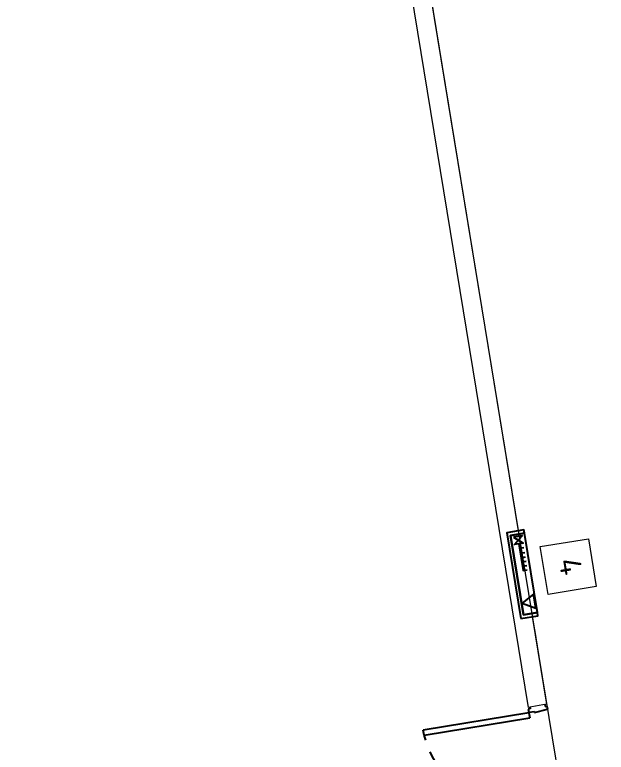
# Model space of a CAD drawing. Header units: metres. Extents: x 2 to 659295185, y -28 to 1124222152.
# Drawn here: x 655588.02 to 655592.72, y 1126514.84 to 1126520.69 of the extents above; entities that cross this region are included whole.
import ezdxf

# ---------------------------------------------------------------- set-up
doc = ezdxf.new("R2010")
doc.units = ezdxf.units.M
doc.header["$MEASUREMENT"] = 0
for name, pattern in [('CCSM_C1_CUERPO CK$0$CONTINUA', [0]), ('CCSM_C1_CUERPO CK$0$DASHED2', [0.375, 0.25, -0.125]), ('DASHDOT', [1, 0.5, -0.25, 0, -0.25])]:
    doc.linetypes.add(name, pattern=pattern)
doc.layers.get('0').update_dxf_attribs({"linetype": 'CONTINUOUS'})
doc.layers.add('CCSM_C1_CUERPO CK$0$A-AREAS COMERCIALES', color=151, linetype='CONTINUOUS', plot=False)
for name, color, linetype in [('CCSM_C1_CUERPO CK$0$A-EQUIPOS', 9, 'CONTINUOUS'), ('CCSM_C1_CUERPO CK$0$A-PARED', 2, 'CCSM_C1_CUERPO CK$0$CONTINUA'), ('CCSM_C1_CUERPO CK$0$A-PUERTA', 5, 'CCSM_C1_CUERPO CK$0$CONTINUA'), ('CCSM_C1_CUERPO CK$0$TEX-ROT', 7, 'CONTINUOUS'), ('Numero de manzana', 6, 'CONTINUOUS')]:
    doc.layers.add(name, color=color, linetype=linetype)
doc.layers.add('LOCALES ASIGNADOS', color=41, linetype='DASHDOT', lineweight=0)
doc.styles.add('CCSM_C1_CUERPO CK$0$ROMANS', font='romans__.ttf')

# ---------------------------------------------------------------- blocks, each defined once
blk = doc.blocks.new('CCSM_C1_CUERPO CK$0$CAJA DE MANGUERA')
for points in [[(0.4441, 0.0728), (0.4734, -0.1058), (0.4404, -0.1112), (0.4166, 0.0345), (-0.4058, -0.1003), (-0.3819, -0.246), (-0.4148, -0.2514), (-0.4441, -0.0728)], [(0.4166, 0.0345), (0.4404, -0.1112), (-0.3819, -0.246), (-0.4058, -0.1003)], [(0.2986, 0.0082), (0.3933, -0.1075), (0.2458, -0.1317)], [(-0.3782, -0.1235), (-0.2881, -0.2015), (-0.3029, -0.1111), (-0.3634, -0.2138)]]:
    blk.add_lwpolyline(points, close=True)
for points in [[(-0.2955, -0.1563), (-0.0187, -0.111), (-0.012, -0.1522)], [(-0.248, -0.1485), (-0.2407, -0.1932)], [(-0.1961, -0.14), (-0.1888, -0.1847)], [(-0.1509, -0.1326), (-0.1436, -0.1773)], [(-0.1074, -0.1255), (-0.1001, -0.1702)], [(-0.0622, -0.1181), (-0.0549, -0.1628)]]:
    blk.add_lwpolyline(points)
blk = doc.blocks.new('CCSM_C1_CUERPO CK$0$A$C474C28DF')
for p, q in [((0, 1.855), (0, 1.83)), ((0.015, 1.855), (0, 1.855)), ((0.105, 1.82), (0, 1.83)), ((0.015, 1.87), (0.015, 1.855)), ((0.15, 1.83), (0.105, 1.83)), ((0.105, 1.83), (0.105, 1.82)), ((0.135, 1.87), (0.135, 1.855)), ((0.135, 1.855), (0.15, 1.855)), ((0.15, 1.855), (0.15, 1.83)), ((0.15, 1.825), (0.15, 1.785)), ((0.15, 1.825), (1, 1.825)), ((1, 1.785), (1, 1.825)), ((1, 1.785), (0.15, 1.785)), ((0.15, 0.265), (0.15, 0.305)), ((1, 0.305), (0.15, 0.305)), ((1, 0.305), (1, 0.265)), ((0.105, 0.27), (0, 0.26)), ((0, 0.235), (0, 0.26)), ((0.015, 0.235), (0, 0.235)), ((0.015, 0.22), (0.015, 0.235)), ((0.105, 0.26), (0.105, 0.27)), ((0.15, 0.26), (0.105, 0.26)), ((0.135, 0.22), (0.135, 0.235)), ((0.135, 0.235), (0.15, 0.235)), ((0.15, 0.265), (1, 0.265)), ((0.15, 0.235), (0.15, 0.26))]:
    blk.add_line(p, q)
at = {"color": 8, "linetype": 'CCSM_C1_CUERPO CK$0$DASHED2', "ltscale": 0.05}
for centre, start, end in [((0.1817, 1.8667), 267.78772, 354.29717), ((0.1817, 0.2233), 5.70283, 92.21228)]:
    blk.add_arc(centre, 0.8223, start, end, dxfattribs=at)

msp = doc.modelspace()

# ---------------------------------------------------------------- hatches: boundary and pattern name
at = {"layer": 'LOCALES ASIGNADOS'}
h = msp.add_hatch(color=256, dxfattribs=at)
edge = h.paths.add_edge_path()
edge.add_arc((219491.1056, 1054914.3756), 441878.9229, 9.308049718, 9.309563548, ccw=False)
edge.add_line((655551.8097, 1126384.9626), (655564.5398, 1126387.0492))
edge.add_line((655564.5398, 1126387.0492), (655562.5867, 1126398.9652))
edge.add_line((655562.5867, 1126398.9652), (655552.3922, 1126397.2942))
edge.add_line((655552.3922, 1126397.2942), (655552.4569, 1126396.8995))
edge.add_line((655552.4569, 1126396.8995), (655549.9212, 1126396.4839))

# ---------------------------------------------------------------- linework, layer by layer
at = {"layer": 'CCSM_C1_CUERPO CK$0$A-AREAS COMERCIALES', "lineweight": 5}
msp.add_lwpolyline([(655590.6307, 1126525.0872), (655593.0165, 1126510.5315), (655593.0287, 1126510.4575), (655581.1867, 1126508.5164), (655578.7887, 1126523.1462)], close=True, dxfattribs=at)
at = {"layer": 'CCSM_C1_CUERPO CK$0$A-PARED', "lineweight": 5}
msp.add_line((655592.1342, 1126515.9145), (655592.2483, 1126515.2183), dxfattribs=at)
for points in [[(655590.5231, 1126524.8163), (655592.1003, 1126515.194)], [(655590.6711, 1126524.8405), (655592.0226, 1126516.5955), (655591.9309, 1126516.5805), (655592.0426, 1126515.8995), (655592.1342, 1126515.9145)], [(655592.1512, 1126515.811), (655592.2028, 1126515.4961)], [(655592.2483, 1126515.2183), (655592.1003, 1126515.194)]]:
    msp.add_lwpolyline(points, dxfattribs=at)
at = {"layer": 'CCSM_C1_CUERPO CK$0$TEX-ROT', "lineweight": 5}
msp.add_lwpolyline([(655592.58, 1126516.5327), (655592.6421, 1126516.1536), (655592.26, 1126516.091), (655592.1979, 1126516.47)], close=True, dxfattribs=at)
at = {"layer": 'Numero de manzana', "lineweight": -2}
msp.add_circle((655575.4972, 1126468.5723), 47.2457, dxfattribs=at)

# ---------------------------------------------------------------- block references
at = {"layer": 'CCSM_C1_CUERPO CK$0$A-EQUIPOS', "lineweight": 5, "xscale": -0.766719046659677, "yscale": 0.7667190465144813, "zscale": 0.7667190465888241, "rotation": 108.6170970942606}
msp.add_blockref('CCSM_C1_CUERPO CK$0$CAJA DE MANGUERA', (655591.9867, 1126516.24), dxfattribs=at)
at = {"layer": 'CCSM_C1_CUERPO CK$0$A-PUERTA', "lineweight": 5, "xscale": -1, "rotation": 9.308595371466915}
msp.add_blockref('CCSM_C1_CUERPO CK$0$A$C474C28DF', (655592.5507, 1126513.3735), dxfattribs=at)

# ---------------------------------------------------------------- texts
at = {"layer": 'CCSM_C1_CUERPO CK$0$TEX-ROT', "lineweight": 5, "insert": (655592.5133, 1126516.3933), "char_height": 0.173, "width": 0.010152, "attachment_point": 1, "rotation": 279.25934, "style": 'CCSM_C1_CUERPO CK$0$ROMANS'}
msp.add_mtext('4', dxfattribs=at)

doc.saveas('drawing.dxf')
